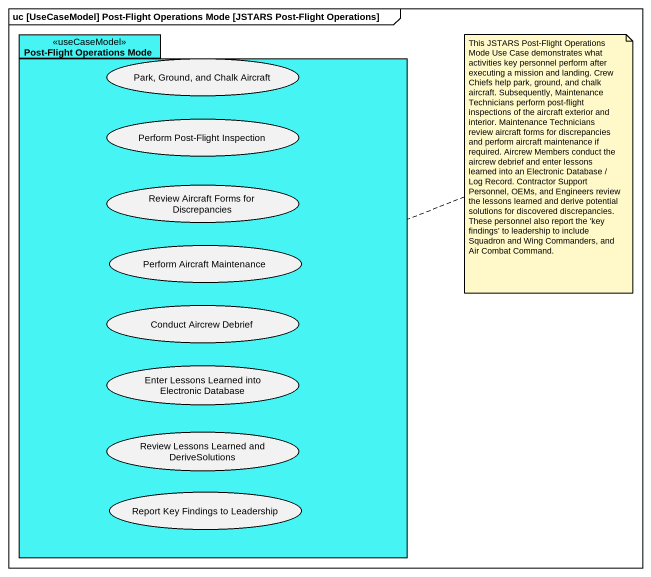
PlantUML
@startuml
mainframe uc [UseCaseModel] Post-Flight Operations Mode [JSTARS Post-Flight Operations]
package "Post-Flight Operations Mode" as Post_Flight_Operations_Mode <<useCaseModel>> #47F4F4 {
  usecase "Park, Ground, and Chalk Aircraft" as Park_Ground_and_Chalk
  usecase "Perform Post-Flight Inspection" as Perform_Post_Flight
  usecase "Review Aircraft Forms for Discrepancies" as Review_Aircraft_Forms_for
  usecase "Perform Aircraft Maintenance" as Perform_Aircraft_Maintenance
  usecase "Conduct Aircrew Debrief" as Conduct_Aircrew_Debrief
  usecase "Enter Lessons Learned into Electronic Database" as Enter_Lessons_Learned_into
  usecase "Review Lessons Learned and DeriveSolutions" as Review_Lessons_Learned_and
  usecase "Report Key Findings to Leadership" as Report_Key_Findings_to
}
note right of Post_Flight_Operations_Mode : This JSTARS Post-Flight Operations Mode Use Case demonstrates what activities key personnel perform after executing a mission and landing. Crew Chiefs help park, ground, and chalk aircraft. Subsequently, Maintenance Technicians perform post-flight inspections of the aircraft exterior and interior. Maintenance Technicians review aircraft forms for discrepancies and perform aircraft maintenance if required. Aircrew Members conduct the aircrew debrief and enter lessons learned into an Electronic Database / Log Record. Contractor Support Personnel, OEMs, and Engineers review the lessons learned and derive potential solutions for discovered discrepancies. These personnel also report the 'key findings' to leadership to include Squadron and Wing Commanders, and Air Combat Command.
@enduml
